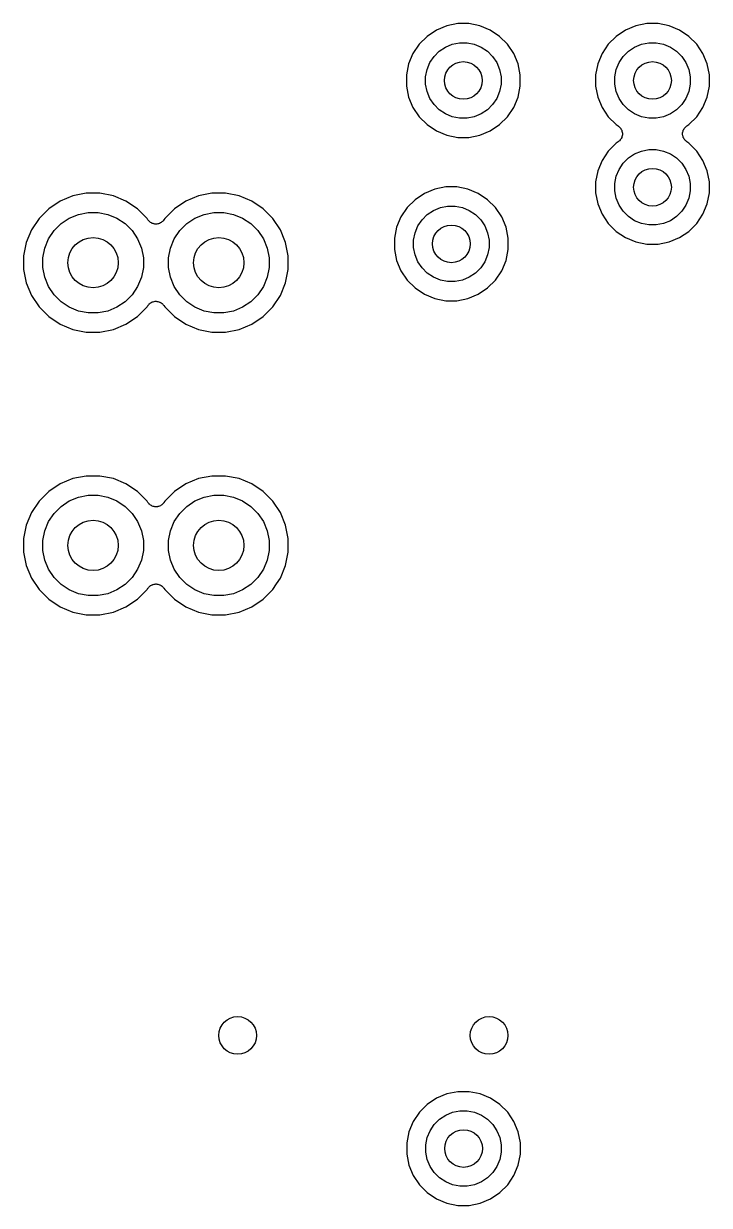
# Model space of a CAD drawing. Extents: x 0.48 to 2.43, y -7.79 to -4.85.
# Drawn here: x 1.4172 to 1.632, y -6.0178 to -5.6475 of the extents above; entities that cross this region are included whole.
import ezdxf

# ---------------------------------------------------------------- set-up
doc = ezdxf.new("R2010")
doc.units = 0
doc.header["$MEASUREMENT"] = 0
doc.layers.add('BLACK', color=7, linetype='CONTINUOUS')

msp = doc.modelspace()

# ---------------------------------------------------------------- linework, layer by layer
at = {"layer": 'BLACK', "linetype": 'CONTINUOUS'}
for p, q in [((1.54649, -5.64957), (1.54357, -5.65152)), ((1.54973, -5.64823), (1.54649, -5.64957)), ((1.55317, -5.64754), (1.54973, -5.64823)), ((1.55668, -5.64754), (1.55317, -5.64754)), ((1.56012, -5.64823), (1.55668, -5.64754)), ((1.56337, -5.64957), (1.56012, -5.64823)), ((1.56628, -5.65152), (1.56337, -5.64957)), ((1.60574, -5.64957), (1.60282, -5.65152)), ((1.60898, -5.64823), (1.60574, -5.64957)), ((1.61242, -5.64754), (1.60898, -5.64823)), ((1.61593, -5.64754), (1.61242, -5.64754)), ((1.61937, -5.64823), (1.61593, -5.64754)), ((1.62261, -5.64957), (1.61937, -5.64823)), ((1.62553, -5.65152), (1.62261, -5.64957)), ((1.54109, -5.654), (1.53914, -5.65692)), ((1.54357, -5.65152), (1.54109, -5.654)), ((1.54933, -5.65489), (1.55148, -5.654)), ((1.55148, -5.654), (1.55377, -5.65354)), ((1.55377, -5.65354), (1.55609, -5.65354)), ((1.55609, -5.65354), (1.55837, -5.654)), ((1.55837, -5.654), (1.56052, -5.65489)), ((1.56876, -5.654), (1.56628, -5.65152)), ((1.57071, -5.65692), (1.56876, -5.654)), ((1.60034, -5.654), (1.59839, -5.65692)), ((1.60282, -5.65152), (1.60034, -5.654)), ((1.60858, -5.65489), (1.61073, -5.654)), ((1.61073, -5.654), (1.61301, -5.65354)), ((1.61301, -5.65354), (1.61534, -5.65354)), ((1.61534, -5.65354), (1.61762, -5.654)), ((1.61762, -5.654), (1.61977, -5.65489)), ((1.62801, -5.654), (1.62553, -5.65152)), ((1.62996, -5.65692), (1.62801, -5.654)), ((1.53914, -5.65692), (1.5378, -5.66016)), ((1.54575, -5.65783), (1.5474, -5.65618)), ((1.5474, -5.65618), (1.54933, -5.65489)), ((1.56052, -5.65489), (1.56246, -5.65618)), ((1.56246, -5.65618), (1.5641, -5.65783)), ((1.57206, -5.66016), (1.57071, -5.65692)), ((1.59839, -5.65692), (1.59705, -5.66016)), ((1.605, -5.65783), (1.60664, -5.65618)), ((1.60664, -5.65618), (1.60858, -5.65489)), ((1.61977, -5.65489), (1.6217, -5.65618)), ((1.6217, -5.65618), (1.62335, -5.65783)), ((1.6313, -5.66016), (1.62996, -5.65692)), ((1.5378, -5.66016), (1.53712, -5.6636)), ((1.54357, -5.66191), (1.54446, -5.65976)), ((1.54446, -5.65976), (1.54575, -5.65783)), ((1.5641, -5.65783), (1.5654, -5.65976)), ((1.5654, -5.65976), (1.56629, -5.66191)), ((1.57274, -5.6636), (1.57206, -5.66016)), ((1.59705, -5.66016), (1.59636, -5.6636)), ((1.60282, -5.66191), (1.60371, -5.65976)), ((1.60371, -5.65976), (1.605, -5.65783)), ((1.62335, -5.65783), (1.62464, -5.65976)), ((1.62464, -5.65976), (1.62553, -5.66191)), ((1.63198, -5.6636), (1.6313, -5.66016)), ((1.53712, -5.6636), (1.53712, -5.66711)), ((1.54312, -5.66419), (1.54357, -5.66191)), ((1.54312, -5.66652), (1.54312, -5.66419)), ((1.56629, -5.66191), (1.56674, -5.66419)), ((1.56674, -5.66419), (1.56674, -5.66652)), ((1.57274, -5.66711), (1.57274, -5.6636)), ((1.59636, -5.6636), (1.59636, -5.66711)), ((1.60236, -5.66419), (1.60282, -5.66191)), ((1.60236, -5.66652), (1.60236, -5.66419)), ((1.62553, -5.66191), (1.62598, -5.66419)), ((1.62598, -5.66419), (1.62598, -5.66652)), ((1.63198, -5.66711), (1.63198, -5.6636)), ((1.53712, -5.66711), (1.5378, -5.67055)), ((1.54357, -5.6688), (1.54312, -5.66652)), ((1.54446, -5.67095), (1.54357, -5.6688)), ((1.56629, -5.6688), (1.5654, -5.67095)), ((1.56674, -5.66652), (1.56629, -5.6688)), ((1.57206, -5.67055), (1.57274, -5.66711)), ((1.59636, -5.66711), (1.59705, -5.67055)), ((1.60282, -5.6688), (1.60236, -5.66652)), ((1.60371, -5.67095), (1.60282, -5.6688)), ((1.62553, -5.6688), (1.62464, -5.67095)), ((1.62598, -5.66652), (1.62553, -5.6688)), ((1.6313, -5.67055), (1.63198, -5.66711)), ((1.5378, -5.67055), (1.53914, -5.67379)), ((1.54575, -5.67288), (1.54446, -5.67095)), ((1.5654, -5.67095), (1.5641, -5.67288)), ((1.57071, -5.67379), (1.57206, -5.67055)), ((1.59705, -5.67055), (1.59839, -5.67379)), ((1.605, -5.67288), (1.60371, -5.67095)), ((1.62464, -5.67095), (1.62335, -5.67288)), ((1.62996, -5.67379), (1.6313, -5.67055)), ((1.53914, -5.67379), (1.54109, -5.67671)), ((1.5474, -5.67453), (1.54575, -5.67288)), ((1.54933, -5.67582), (1.5474, -5.67453)), ((1.55148, -5.67671), (1.54933, -5.67582)), ((1.56052, -5.67582), (1.55837, -5.67671)), ((1.56246, -5.67453), (1.56052, -5.67582)), ((1.5641, -5.67288), (1.56246, -5.67453)), ((1.56876, -5.67671), (1.57071, -5.67379)), ((1.59839, -5.67379), (1.60034, -5.67671)), ((1.60664, -5.67453), (1.605, -5.67288)), ((1.60858, -5.67582), (1.60664, -5.67453)), ((1.61073, -5.67671), (1.60858, -5.67582)), ((1.61977, -5.67582), (1.61762, -5.67671)), ((1.6217, -5.67453), (1.61977, -5.67582)), ((1.62335, -5.67288), (1.6217, -5.67453)), ((1.62801, -5.67671), (1.62996, -5.67379)), ((1.54109, -5.67671), (1.54357, -5.67919)), ((1.54357, -5.67919), (1.54649, -5.68114)), ((1.55377, -5.67717), (1.55148, -5.67671)), ((1.55609, -5.67717), (1.55377, -5.67717)), ((1.55837, -5.67671), (1.55609, -5.67717)), ((1.56337, -5.68114), (1.56628, -5.67919)), ((1.56628, -5.67919), (1.56876, -5.67671)), ((1.60034, -5.67671), (1.60282, -5.67919)), ((1.60282, -5.67919), (1.60342, -5.67959)), ((1.60342, -5.67959), (1.60344, -5.67961)), ((1.60344, -5.67961), (1.60344, -5.67961)), ((1.60344, -5.67961), (1.60344, -5.67961)), ((1.60344, -5.67961), (1.60346, -5.67962)), ((1.60346, -5.67962), (1.60367, -5.6798)), ((1.60367, -5.6798), (1.60389, -5.67998)), ((1.61301, -5.67717), (1.61073, -5.67671)), ((1.61534, -5.67717), (1.61301, -5.67717)), ((1.61762, -5.67671), (1.61534, -5.67717)), ((1.62448, -5.67995), (1.62471, -5.67977)), ((1.62471, -5.67977), (1.62492, -5.67959)), ((1.62492, -5.67959), (1.62553, -5.67919)), ((1.62553, -5.67919), (1.62801, -5.67671)), ((1.54649, -5.68114), (1.54973, -5.68248)), ((1.54973, -5.68248), (1.55317, -5.68317)), ((1.55317, -5.68317), (1.55668, -5.68317)), ((1.55668, -5.68317), (1.56012, -5.68248)), ((1.56012, -5.68248), (1.56337, -5.68114)), ((1.60389, -5.67998), (1.6039, -5.67999)), ((1.6039, -5.67999), (1.6039, -5.67999)), ((1.6039, -5.67999), (1.60408, -5.68022)), ((1.60408, -5.68022), (1.60426, -5.68044)), ((1.60438, -5.6835), (1.60425, -5.68376)), ((1.60426, -5.68044), (1.60427, -5.68044)), ((1.60427, -5.68044), (1.60427, -5.68045)), ((1.60427, -5.68045), (1.6044, -5.6807)), ((1.60452, -5.68326), (1.60438, -5.6835)), ((1.6044, -5.6807), (1.60453, -5.68096)), ((1.60461, -5.68297), (1.60452, -5.68324)), ((1.60452, -5.68324), (1.60452, -5.68325)), ((1.60452, -5.68325), (1.60452, -5.68326)), ((1.60453, -5.68096), (1.60454, -5.68096)), ((1.60454, -5.68096), (1.60454, -5.68097)), ((1.60454, -5.68097), (1.60462, -5.68124)), ((1.60469, -5.6827), (1.60461, -5.68297)), ((1.60462, -5.68124), (1.6047, -5.68152)), ((1.6047, -5.68268), (1.60469, -5.68269)), ((1.60469, -5.68269), (1.60469, -5.6827)), ((1.6047, -5.68152), (1.6047, -5.68152)), ((1.6047, -5.68152), (1.6047, -5.68153)), ((1.6047, -5.68153), (1.60473, -5.68181)), ((1.60473, -5.6824), (1.6047, -5.68268)), ((1.60473, -5.68181), (1.60476, -5.6821)), ((1.60476, -5.68212), (1.60473, -5.6824)), ((1.60476, -5.6821), (1.60476, -5.68211)), ((1.60476, -5.68211), (1.60476, -5.68212)), ((1.62359, -5.68206), (1.62362, -5.68178)), ((1.62359, -5.68207), (1.62359, -5.68206)), ((1.62362, -5.68235), (1.62359, -5.68207)), ((1.62359, -5.68207), (1.62359, -5.68207)), ((1.62362, -5.68178), (1.62365, -5.68149)), ((1.62364, -5.68264), (1.62362, -5.68235)), ((1.62364, -5.68265), (1.62364, -5.68264)), ((1.62365, -5.68266), (1.62364, -5.68265)), ((1.62365, -5.68148), (1.62374, -5.68121)), ((1.62365, -5.68149), (1.62365, -5.68148)), ((1.62365, -5.68148), (1.62365, -5.68148)), ((1.62373, -5.68293), (1.62365, -5.68266)), ((1.62381, -5.6832), (1.62373, -5.68293)), ((1.62374, -5.68121), (1.62382, -5.68093)), ((1.62381, -5.68321), (1.62381, -5.6832)), ((1.62381, -5.68322), (1.62381, -5.68321)), ((1.62394, -5.68347), (1.62381, -5.68322)), ((1.62382, -5.68093), (1.62383, -5.68092)), ((1.62383, -5.68092), (1.62396, -5.68067)), ((1.62383, -5.68092), (1.62383, -5.68092)), ((1.62408, -5.68372), (1.62394, -5.68347)), ((1.62396, -5.68067), (1.6241, -5.68042)), ((1.6241, -5.68041), (1.62411, -5.6804)), ((1.6241, -5.68042), (1.6241, -5.68041)), ((1.62411, -5.6804), (1.62429, -5.68018)), ((1.62429, -5.68018), (1.62447, -5.67996)), ((1.62447, -5.67996), (1.62448, -5.67996)), ((1.62448, -5.67996), (1.62448, -5.67995)), ((1.60282, -5.68498), (1.60034, -5.68747)), ((1.60342, -5.68458), (1.60282, -5.68498)), ((1.60364, -5.6844), (1.60342, -5.68458)), ((1.60386, -5.68422), (1.60364, -5.6844)), ((1.60387, -5.68421), (1.60386, -5.68422)), ((1.60388, -5.68421), (1.60387, -5.68421)), ((1.60406, -5.68398), (1.60388, -5.68421)), ((1.60424, -5.68377), (1.60406, -5.68398)), ((1.60425, -5.68376), (1.60424, -5.68376)), ((1.60424, -5.68376), (1.60424, -5.68377)), ((1.61073, -5.68746), (1.61301, -5.68701)), ((1.61301, -5.68701), (1.61534, -5.68701)), ((1.61534, -5.68701), (1.61762, -5.68746)), ((1.62408, -5.68373), (1.62408, -5.68372)), ((1.62408, -5.68374), (1.62408, -5.68373)), ((1.62426, -5.68396), (1.62408, -5.68374)), ((1.62444, -5.68418), (1.62426, -5.68396)), ((1.62445, -5.68419), (1.62444, -5.68418)), ((1.62467, -5.68437), (1.62445, -5.68419)), ((1.62445, -5.68419), (1.62445, -5.68419)), ((1.62489, -5.68456), (1.62467, -5.68437)), ((1.6249, -5.68457), (1.62489, -5.68456)), ((1.62492, -5.68458), (1.6249, -5.68457)), ((1.6249, -5.68457), (1.6249, -5.68457)), ((1.6249, -5.68457), (1.6249, -5.68457)), ((1.62553, -5.68498), (1.62492, -5.68458)), ((1.62801, -5.68746), (1.62553, -5.68498)), ((1.59839, -5.69038), (1.59705, -5.69362)), ((1.60034, -5.68747), (1.59839, -5.69038)), ((1.605, -5.69129), (1.60664, -5.68964)), ((1.60664, -5.68964), (1.60858, -5.68835)), ((1.60858, -5.68835), (1.61073, -5.68746)), ((1.61762, -5.68746), (1.61977, -5.68835)), ((1.61977, -5.68835), (1.6217, -5.68964)), ((1.6217, -5.68964), (1.62335, -5.69129)), ((1.62996, -5.69038), (1.62801, -5.68746)), ((1.6313, -5.69362), (1.62996, -5.69038)), ((1.59705, -5.69362), (1.59636, -5.69706)), ((1.60282, -5.69537), (1.60371, -5.69322)), ((1.60371, -5.69322), (1.605, -5.69129)), ((1.62335, -5.69129), (1.62464, -5.69322)), ((1.62464, -5.69322), (1.62553, -5.69537)), ((1.63198, -5.69706), (1.6313, -5.69362)), ((1.59636, -5.69706), (1.59636, -5.70057)), ((1.60236, -5.69766), (1.60282, -5.69537)), ((1.60236, -5.69998), (1.60236, -5.69766)), ((1.62553, -5.69537), (1.62598, -5.69766)), ((1.62598, -5.69766), (1.62598, -5.69998)), ((1.63198, -5.70057), (1.63198, -5.69706)), ((1.43263, -5.70153), (1.42867, -5.70317)), ((1.43683, -5.70069), (1.43263, -5.70153)), ((1.44112, -5.70069), (1.43683, -5.70069)), ((1.44532, -5.70153), (1.44112, -5.70069)), ((1.44928, -5.70317), (1.44532, -5.70153)), ((1.472, -5.70153), (1.46804, -5.70317)), ((1.4762, -5.70069), (1.472, -5.70153)), ((1.48049, -5.70069), (1.4762, -5.70069)), ((1.48469, -5.70153), (1.48049, -5.70069)), ((1.48865, -5.70317), (1.48469, -5.70153)), ((1.54274, -5.70075), (1.53983, -5.7027)), ((1.54599, -5.69941), (1.54274, -5.70075)), ((1.54943, -5.69872), (1.54599, -5.69941)), ((1.55294, -5.69872), (1.54943, -5.69872)), ((1.55638, -5.69941), (1.55294, -5.69872)), ((1.55962, -5.70075), (1.55638, -5.69941)), ((1.56253, -5.7027), (1.55962, -5.70075)), ((1.59636, -5.70057), (1.59705, -5.70401)), ((1.60282, -5.70226), (1.60236, -5.69998)), ((1.62598, -5.69998), (1.62553, -5.70226)), ((1.6313, -5.70401), (1.63198, -5.70057)), ((1.42511, -5.70555), (1.42208, -5.70858)), ((1.42867, -5.70317), (1.42511, -5.70555)), ((1.45284, -5.70555), (1.44928, -5.70317)), ((1.45587, -5.70858), (1.45284, -5.70555)), ((1.46448, -5.70555), (1.46145, -5.70858)), ((1.46804, -5.70317), (1.46448, -5.70555)), ((1.49221, -5.70555), (1.48865, -5.70317)), ((1.49524, -5.70858), (1.49221, -5.70555)), ((1.53735, -5.70518), (1.5354, -5.7081)), ((1.53983, -5.7027), (1.53735, -5.70518)), ((1.54559, -5.70607), (1.54774, -5.70518)), ((1.54774, -5.70518), (1.55002, -5.70472)), ((1.55002, -5.70472), (1.55234, -5.70472)), ((1.55234, -5.70472), (1.55463, -5.70518)), ((1.55463, -5.70518), (1.55678, -5.70607)), ((1.56502, -5.70518), (1.56253, -5.7027)), ((1.56696, -5.7081), (1.56502, -5.70518)), ((1.59705, -5.70401), (1.59839, -5.70726)), ((1.60371, -5.70441), (1.60282, -5.70226)), ((1.605, -5.70635), (1.60371, -5.70441)), ((1.62464, -5.70441), (1.62335, -5.70635)), ((1.62553, -5.70226), (1.62464, -5.70441)), ((1.62996, -5.70726), (1.6313, -5.70401)), ((1.42208, -5.70858), (1.4197, -5.71214)), ((1.42894, -5.71021), (1.43152, -5.70849)), ((1.43152, -5.70849), (1.43438, -5.7073)), ((1.43438, -5.7073), (1.43743, -5.70669)), ((1.43743, -5.70669), (1.44053, -5.70669)), ((1.44053, -5.70669), (1.44357, -5.7073)), ((1.44357, -5.7073), (1.44644, -5.70849)), ((1.44644, -5.70849), (1.44902, -5.71021)), ((1.45617, -5.70902), (1.45587, -5.70858)), ((1.45635, -5.70924), (1.45617, -5.70902)), ((1.45653, -5.70946), (1.45635, -5.70924)), ((1.45653, -5.70947), (1.45653, -5.70946)), ((1.45654, -5.70948), (1.45653, -5.70947)), ((1.45676, -5.70965), (1.45654, -5.70948)), ((1.46075, -5.70951), (1.46053, -5.70969)), ((1.46076, -5.7095), (1.46075, -5.70951)), ((1.46077, -5.70949), (1.46076, -5.7095)), ((1.46094, -5.70928), (1.46077, -5.70949)), ((1.46113, -5.70906), (1.46094, -5.70928)), ((1.46114, -5.70904), (1.46113, -5.70906)), ((1.46116, -5.70902), (1.46114, -5.70904)), ((1.46114, -5.70904), (1.46114, -5.70904)), ((1.46114, -5.70904), (1.46114, -5.70904)), ((1.46145, -5.70858), (1.46116, -5.70902)), ((1.46831, -5.71021), (1.47089, -5.70849)), ((1.47089, -5.70849), (1.47375, -5.7073)), ((1.47375, -5.7073), (1.4768, -5.70669)), ((1.4768, -5.70669), (1.4799, -5.70669)), ((1.4799, -5.70669), (1.48294, -5.7073)), ((1.48294, -5.7073), (1.48581, -5.70849)), ((1.48581, -5.70849), (1.48839, -5.71021)), ((1.49762, -5.71214), (1.49524, -5.70858)), ((1.5354, -5.7081), (1.53405, -5.71134)), ((1.54071, -5.71094), (1.54201, -5.70901)), ((1.54201, -5.70901), (1.54365, -5.70736)), ((1.54365, -5.70736), (1.54559, -5.70607)), ((1.55678, -5.70607), (1.55871, -5.70736)), ((1.55871, -5.70736), (1.56036, -5.70901)), ((1.56036, -5.70901), (1.56165, -5.71094)), ((1.56831, -5.71134), (1.56696, -5.7081)), ((1.59839, -5.70726), (1.60034, -5.71017)), ((1.60664, -5.70799), (1.605, -5.70635)), ((1.60858, -5.70929), (1.60664, -5.70799)), ((1.61073, -5.71018), (1.60858, -5.70929)), ((1.61977, -5.70929), (1.61762, -5.71018)), ((1.6217, -5.70799), (1.61977, -5.70929)), ((1.62335, -5.70635), (1.6217, -5.70799)), ((1.62801, -5.71017), (1.62996, -5.70726)), ((1.4197, -5.71214), (1.41806, -5.7161)), ((1.42502, -5.71498), (1.42674, -5.7124)), ((1.42674, -5.7124), (1.42894, -5.71021)), ((1.44902, -5.71021), (1.45121, -5.7124)), ((1.45121, -5.7124), (1.45293, -5.71498)), ((1.45698, -5.70984), (1.45676, -5.70965)), ((1.45699, -5.70985), (1.45698, -5.70984)), ((1.45698, -5.70984), (1.45698, -5.70984)), ((1.45724, -5.70998), (1.45699, -5.70985)), ((1.45749, -5.71012), (1.45724, -5.70998)), ((1.4575, -5.71012), (1.45749, -5.71012)), ((1.45751, -5.71012), (1.4575, -5.71012)), ((1.45778, -5.71021), (1.45751, -5.71012)), ((1.45805, -5.71029), (1.45778, -5.71021)), ((1.45806, -5.71029), (1.45805, -5.71029)), ((1.45807, -5.7103), (1.45806, -5.71029)), ((1.45835, -5.71033), (1.45807, -5.7103)), ((1.45863, -5.71036), (1.45835, -5.71033)), ((1.45864, -5.71036), (1.45863, -5.71036)), ((1.45865, -5.71036), (1.45864, -5.71036)), ((1.45893, -5.71033), (1.45865, -5.71036)), ((1.45922, -5.7103), (1.45893, -5.71033)), ((1.45923, -5.7103), (1.45922, -5.7103)), ((1.45922, -5.7103), (1.45922, -5.7103)), ((1.4595, -5.71022), (1.45923, -5.7103)), ((1.45978, -5.71014), (1.4595, -5.71022)), ((1.45979, -5.71014), (1.45978, -5.71014)), ((1.46004, -5.71), (1.45979, -5.71013)), ((1.45979, -5.71013), (1.45979, -5.71014)), ((1.4603, -5.70987), (1.46004, -5.71)), ((1.46031, -5.70986), (1.4603, -5.70987)), ((1.4603, -5.70987), (1.4603, -5.70987)), ((1.46053, -5.70969), (1.46031, -5.70986)), ((1.46439, -5.71498), (1.46611, -5.7124)), ((1.46611, -5.7124), (1.46831, -5.71021)), ((1.48839, -5.71021), (1.49058, -5.7124)), ((1.49058, -5.7124), (1.4923, -5.71498)), ((1.49907, -5.71563), (1.49762, -5.71214)), ((1.53405, -5.71134), (1.53337, -5.71478)), ((1.53937, -5.71537), (1.53982, -5.71309)), ((1.53982, -5.71309), (1.54071, -5.71094)), ((1.56165, -5.71094), (1.56254, -5.71309)), ((1.56254, -5.71309), (1.56299, -5.71537)), ((1.56899, -5.71478), (1.56831, -5.71134)), ((1.60034, -5.71017), (1.60282, -5.71265)), ((1.60282, -5.71265), (1.60574, -5.7146)), ((1.61301, -5.71063), (1.61073, -5.71018)), ((1.61534, -5.71063), (1.61301, -5.71063)), ((1.61762, -5.71018), (1.61534, -5.71063)), ((1.62261, -5.7146), (1.62553, -5.71265)), ((1.62553, -5.71265), (1.62801, -5.71017)), ((1.41806, -5.7161), (1.41723, -5.7203)), ((1.42383, -5.71785), (1.42502, -5.71498)), ((1.45293, -5.71498), (1.45412, -5.71785)), ((1.4632, -5.71785), (1.46439, -5.71498)), ((1.4923, -5.71498), (1.49349, -5.71785)), ((1.49926, -5.7161), (1.49907, -5.71563)), ((1.49907, -5.71563), (1.49907, -5.71563)), ((1.50009, -5.7203), (1.49926, -5.7161)), ((1.53337, -5.71478), (1.53337, -5.71829)), ((1.53937, -5.7177), (1.53937, -5.71537)), ((1.56299, -5.71537), (1.56299, -5.7177)), ((1.56899, -5.71829), (1.56899, -5.71478)), ((1.60574, -5.7146), (1.60898, -5.71595)), ((1.60898, -5.71595), (1.61242, -5.71663)), ((1.61242, -5.71663), (1.61593, -5.71663)), ((1.61593, -5.71663), (1.61937, -5.71595)), ((1.61937, -5.71595), (1.62261, -5.7146)), ((1.41723, -5.7203), (1.41723, -5.72458)), ((1.42323, -5.72089), (1.42383, -5.71785)), ((1.45412, -5.71785), (1.45472, -5.72089)), ((1.4626, -5.72089), (1.4632, -5.71785)), ((1.49349, -5.71785), (1.49409, -5.72089)), ((1.50009, -5.72458), (1.50009, -5.7203)), ((1.53337, -5.71829), (1.53405, -5.72173)), ((1.53982, -5.71998), (1.53937, -5.7177)), ((1.54071, -5.72213), (1.53982, -5.71998)), ((1.56254, -5.71998), (1.56165, -5.72213)), ((1.56299, -5.7177), (1.56254, -5.71998)), ((1.56831, -5.72173), (1.56899, -5.71829)), ((1.42323, -5.72399), (1.42323, -5.72089)), ((1.42383, -5.72703), (1.42323, -5.72399)), ((1.45472, -5.72399), (1.45412, -5.72703)), ((1.45472, -5.72089), (1.45472, -5.72399)), ((1.4626, -5.72399), (1.4626, -5.72089)), ((1.4632, -5.72703), (1.4626, -5.72399)), ((1.49409, -5.72399), (1.49349, -5.72703)), ((1.49409, -5.72089), (1.49409, -5.72399)), ((1.53405, -5.72173), (1.5354, -5.72497)), ((1.54201, -5.72406), (1.54071, -5.72213)), ((1.54365, -5.72571), (1.54201, -5.72406)), ((1.56036, -5.72406), (1.55871, -5.72571)), ((1.56165, -5.72213), (1.56036, -5.72406)), ((1.56696, -5.72497), (1.56831, -5.72173)), ((1.41723, -5.72458), (1.41806, -5.72878)), ((1.42502, -5.7299), (1.42383, -5.72703)), ((1.45412, -5.72703), (1.45293, -5.7299)), ((1.46439, -5.7299), (1.4632, -5.72703)), ((1.49349, -5.72703), (1.4923, -5.7299)), ((1.49926, -5.72878), (1.50009, -5.72458)), ((1.5354, -5.72497), (1.53735, -5.72789)), ((1.53735, -5.72789), (1.53983, -5.73037)), ((1.54559, -5.727), (1.54365, -5.72571)), ((1.54774, -5.72789), (1.54559, -5.727)), ((1.55002, -5.72835), (1.54774, -5.72789)), ((1.55463, -5.72789), (1.55234, -5.72835)), ((1.55678, -5.727), (1.55463, -5.72789)), ((1.55871, -5.72571), (1.55678, -5.727)), ((1.56253, -5.73037), (1.56502, -5.72789)), ((1.56502, -5.72789), (1.56696, -5.72497)), ((1.41806, -5.72878), (1.4197, -5.73274)), ((1.42674, -5.73248), (1.42502, -5.7299)), ((1.45293, -5.7299), (1.45121, -5.73248)), ((1.46611, -5.73248), (1.46439, -5.7299)), ((1.4923, -5.7299), (1.49058, -5.73248)), ((1.49762, -5.73274), (1.49926, -5.72878)), ((1.53983, -5.73037), (1.54274, -5.73232)), ((1.55234, -5.72835), (1.55002, -5.72835)), ((1.55962, -5.73232), (1.56253, -5.73037)), ((1.4197, -5.73274), (1.42208, -5.7363)), ((1.42894, -5.73467), (1.42674, -5.73248)), ((1.43152, -5.7364), (1.42894, -5.73467)), ((1.44902, -5.73467), (1.44644, -5.7364)), ((1.45121, -5.73248), (1.44902, -5.73467)), ((1.45638, -5.7356), (1.45656, -5.73539)), ((1.45656, -5.73539), (1.45656, -5.73538)), ((1.45656, -5.73538), (1.45657, -5.73538)), ((1.45657, -5.73538), (1.45679, -5.7352)), ((1.45679, -5.7352), (1.45701, -5.73502)), ((1.45701, -5.73502), (1.45702, -5.73502)), ((1.45702, -5.73502), (1.45703, -5.73501)), ((1.45703, -5.73501), (1.45727, -5.73488)), ((1.45727, -5.73488), (1.45753, -5.73475)), ((1.45753, -5.73475), (1.45754, -5.73474)), ((1.45754, -5.73474), (1.45781, -5.73466)), ((1.45754, -5.73474), (1.45754, -5.73474)), ((1.45781, -5.73466), (1.45809, -5.73458)), ((1.45809, -5.73458), (1.4581, -5.73458)), ((1.4581, -5.73458), (1.45811, -5.73458)), ((1.45811, -5.73458), (1.45839, -5.73455)), ((1.45839, -5.73455), (1.45867, -5.73453)), ((1.45867, -5.73453), (1.45868, -5.73453)), ((1.45868, -5.73453), (1.45869, -5.73453)), ((1.45869, -5.73453), (1.45897, -5.73456)), ((1.45897, -5.73456), (1.45926, -5.73459)), ((1.45926, -5.73459), (1.45926, -5.73459)), ((1.45926, -5.73459), (1.45927, -5.73459)), ((1.45927, -5.73459), (1.45954, -5.73467)), ((1.45954, -5.73467), (1.45982, -5.73476)), ((1.45982, -5.73476), (1.45982, -5.73476)), ((1.45982, -5.73476), (1.45983, -5.73476)), ((1.45983, -5.73476), (1.46008, -5.7349)), ((1.46008, -5.7349), (1.46033, -5.73503)), ((1.46033, -5.73503), (1.46034, -5.73504)), ((1.46034, -5.73504), (1.46035, -5.73504)), ((1.46035, -5.73504), (1.46056, -5.73522)), ((1.46056, -5.73522), (1.46078, -5.73541)), ((1.46078, -5.73541), (1.46079, -5.73541)), ((1.46079, -5.73541), (1.4608, -5.73542)), ((1.4608, -5.73542), (1.46097, -5.73564)), ((1.46831, -5.73467), (1.46611, -5.73248)), ((1.47089, -5.7364), (1.46831, -5.73467)), ((1.48839, -5.73467), (1.48581, -5.7364)), ((1.49058, -5.73248), (1.48839, -5.73467)), ((1.49524, -5.7363), (1.49762, -5.73274)), ((1.54274, -5.73232), (1.54599, -5.73366)), ((1.54599, -5.73366), (1.54943, -5.73435)), ((1.54943, -5.73435), (1.55294, -5.73435)), ((1.55294, -5.73435), (1.55638, -5.73366)), ((1.55638, -5.73366), (1.55962, -5.73232)), ((1.42208, -5.7363), (1.42511, -5.73933)), ((1.43438, -5.73758), (1.43152, -5.7364)), ((1.43743, -5.73819), (1.43438, -5.73758)), ((1.44053, -5.73819), (1.43743, -5.73819)), ((1.44357, -5.73758), (1.44053, -5.73819)), ((1.44644, -5.7364), (1.44357, -5.73758)), ((1.45284, -5.73933), (1.45587, -5.7363)), ((1.45587, -5.7363), (1.45617, -5.73586)), ((1.45617, -5.73586), (1.45618, -5.73584)), ((1.45618, -5.73584), (1.45619, -5.73582)), ((1.45618, -5.73584), (1.45618, -5.73584)), ((1.45618, -5.73584), (1.45618, -5.73584)), ((1.45619, -5.73582), (1.45638, -5.7356)), ((1.46097, -5.73564), (1.46116, -5.73586)), ((1.46116, -5.73586), (1.46145, -5.7363)), ((1.46145, -5.7363), (1.46448, -5.73933)), ((1.47375, -5.73758), (1.47089, -5.7364)), ((1.4768, -5.73819), (1.47375, -5.73758)), ((1.4799, -5.73819), (1.4768, -5.73819)), ((1.48294, -5.73758), (1.4799, -5.73819)), ((1.48581, -5.7364), (1.48294, -5.73758)), ((1.49221, -5.73933), (1.49524, -5.7363)), ((1.42511, -5.73933), (1.42867, -5.74171)), ((1.42867, -5.74171), (1.43263, -5.74335)), ((1.44532, -5.74335), (1.44928, -5.74171)), ((1.44928, -5.74171), (1.45284, -5.73933)), ((1.46448, -5.73933), (1.46804, -5.74171)), ((1.46804, -5.74171), (1.472, -5.74335)), ((1.48469, -5.74335), (1.48865, -5.74171)), ((1.48865, -5.74171), (1.49221, -5.73933)), ((1.43263, -5.74335), (1.43683, -5.74419)), ((1.43683, -5.74419), (1.44112, -5.74419)), ((1.44112, -5.74419), (1.44532, -5.74335)), ((1.472, -5.74335), (1.4762, -5.74419)), ((1.4762, -5.74419), (1.48049, -5.74419)), ((1.48049, -5.74419), (1.48469, -5.74335)), ((1.43263, -5.79011), (1.42867, -5.79175)), ((1.43683, -5.78928), (1.43263, -5.79011)), ((1.44112, -5.78928), (1.43683, -5.78928)), ((1.44532, -5.79011), (1.44112, -5.78928)), ((1.44928, -5.79175), (1.44532, -5.79011)), ((1.472, -5.79011), (1.46804, -5.79175)), ((1.4762, -5.78928), (1.472, -5.79011)), ((1.48049, -5.78928), (1.4762, -5.78928)), ((1.48469, -5.79011), (1.48049, -5.78928)), ((1.48865, -5.79175), (1.48469, -5.79011)), ((1.42511, -5.79413), (1.42208, -5.79716)), ((1.42867, -5.79175), (1.42511, -5.79413)), ((1.45284, -5.79413), (1.44928, -5.79175)), ((1.45587, -5.79716), (1.45284, -5.79413)), ((1.46448, -5.79413), (1.46145, -5.79716)), ((1.46804, -5.79175), (1.46448, -5.79413)), ((1.49221, -5.79413), (1.48865, -5.79175)), ((1.49524, -5.79716), (1.49221, -5.79413)), ((1.42208, -5.79716), (1.4197, -5.80072)), ((1.42894, -5.79879), (1.43152, -5.79707)), ((1.43152, -5.79707), (1.43438, -5.79588)), ((1.43438, -5.79588), (1.43743, -5.79528)), ((1.43743, -5.79528), (1.44053, -5.79528)), ((1.44053, -5.79528), (1.44357, -5.79588)), ((1.44357, -5.79588), (1.44644, -5.79707)), ((1.44644, -5.79707), (1.44902, -5.79879)), ((1.45617, -5.79761), (1.45587, -5.79716)), ((1.45635, -5.79783), (1.45617, -5.79761)), ((1.45653, -5.79805), (1.45635, -5.79783)), ((1.45654, -5.79806), (1.45653, -5.79805)), ((1.45653, -5.79805), (1.45653, -5.79805)), ((1.45676, -5.79824), (1.45654, -5.79806)), ((1.45698, -5.79842), (1.45676, -5.79824)), ((1.45698, -5.79843), (1.45698, -5.79842)), ((1.46053, -5.79827), (1.46031, -5.79845)), ((1.46075, -5.79809), (1.46053, -5.79827)), ((1.46076, -5.79808), (1.46075, -5.79809)), ((1.46077, -5.79808), (1.46076, -5.79808)), ((1.46094, -5.79786), (1.46077, -5.79808)), ((1.46113, -5.79764), (1.46094, -5.79786)), ((1.46114, -5.79763), (1.46113, -5.79764)), ((1.46116, -5.79761), (1.46114, -5.79763)), ((1.46114, -5.79763), (1.46114, -5.79763)), ((1.46114, -5.79763), (1.46114, -5.79763)), ((1.46145, -5.79716), (1.46116, -5.79761)), ((1.46831, -5.79879), (1.47089, -5.79707)), ((1.47089, -5.79707), (1.47375, -5.79588)), ((1.47375, -5.79588), (1.4768, -5.79528)), ((1.4768, -5.79528), (1.4799, -5.79528)), ((1.4799, -5.79528), (1.48294, -5.79588)), ((1.48294, -5.79588), (1.48581, -5.79707)), ((1.48581, -5.79707), (1.48839, -5.79879)), ((1.49762, -5.80072), (1.49524, -5.79716)), ((1.4197, -5.80072), (1.41806, -5.80468)), ((1.42502, -5.80356), (1.42674, -5.80098)), ((1.42674, -5.80098), (1.42894, -5.79879)), ((1.44902, -5.79879), (1.45121, -5.80098)), ((1.45121, -5.80098), (1.45293, -5.80356)), ((1.45699, -5.79843), (1.45698, -5.79843)), ((1.45724, -5.79856), (1.45699, -5.79843)), ((1.45749, -5.7987), (1.45724, -5.79856)), ((1.4575, -5.7987), (1.45749, -5.7987)), ((1.45751, -5.79871), (1.4575, -5.7987)), ((1.45778, -5.79879), (1.45751, -5.79871)), ((1.45805, -5.79888), (1.45778, -5.79879)), ((1.45806, -5.79888), (1.45805, -5.79888)), ((1.45807, -5.79888), (1.45806, -5.79888)), ((1.45835, -5.79891), (1.45807, -5.79888)), ((1.45863, -5.79894), (1.45835, -5.79891)), ((1.45864, -5.79894), (1.45863, -5.79894)), ((1.45865, -5.79894), (1.45864, -5.79894)), ((1.45893, -5.79891), (1.45865, -5.79894)), ((1.45922, -5.79889), (1.45893, -5.79891)), ((1.45923, -5.79888), (1.45922, -5.79889)), ((1.45922, -5.79889), (1.45922, -5.79889)), ((1.4595, -5.7988), (1.45923, -5.79888)), ((1.45978, -5.79872), (1.4595, -5.7988)), ((1.45979, -5.79872), (1.45978, -5.79872)), ((1.46004, -5.79859), (1.45979, -5.79872)), ((1.45979, -5.79872), (1.45979, -5.79872)), ((1.4603, -5.79845), (1.46004, -5.79859)), ((1.46031, -5.79845), (1.4603, -5.79845)), ((1.4603, -5.79845), (1.4603, -5.79845)), ((1.46439, -5.80356), (1.46611, -5.80098)), ((1.46611, -5.80098), (1.46831, -5.79879)), ((1.48839, -5.79879), (1.49058, -5.80098)), ((1.49058, -5.80098), (1.4923, -5.80356)), ((1.49926, -5.80468), (1.49762, -5.80072)), ((1.41806, -5.80468), (1.41723, -5.80888)), ((1.42383, -5.80643), (1.42502, -5.80356)), ((1.45293, -5.80356), (1.45412, -5.80643)), ((1.4632, -5.80643), (1.46439, -5.80356)), ((1.4923, -5.80356), (1.49349, -5.80643)), ((1.50009, -5.80888), (1.49926, -5.80468)), ((1.41723, -5.80888), (1.41723, -5.81317)), ((1.42323, -5.80947), (1.42383, -5.80643)), ((1.42323, -5.81257), (1.42323, -5.80947)), ((1.45412, -5.80643), (1.45472, -5.80947)), ((1.45472, -5.80947), (1.45472, -5.81257)), ((1.4626, -5.80947), (1.4632, -5.80643)), ((1.4626, -5.81257), (1.4626, -5.80947)), ((1.49349, -5.80643), (1.49409, -5.80947)), ((1.49409, -5.80947), (1.49409, -5.81257)), ((1.50009, -5.81317), (1.50009, -5.80888)), ((1.41723, -5.81317), (1.41806, -5.81737)), ((1.42383, -5.81562), (1.42323, -5.81257)), ((1.45472, -5.81257), (1.45412, -5.81562)), ((1.4632, -5.81562), (1.4626, -5.81257)), ((1.49409, -5.81257), (1.49349, -5.81562)), ((1.49926, -5.81737), (1.50009, -5.81317)), ((1.42502, -5.81848), (1.42383, -5.81562)), ((1.45412, -5.81562), (1.45293, -5.81848)), ((1.46439, -5.81848), (1.4632, -5.81562)), ((1.49349, -5.81562), (1.4923, -5.81848)), ((1.41806, -5.81737), (1.4197, -5.82133)), ((1.42674, -5.82106), (1.42502, -5.81848)), ((1.45293, -5.81848), (1.45121, -5.82106)), ((1.46611, -5.82106), (1.46439, -5.81848)), ((1.4923, -5.81848), (1.49058, -5.82106)), ((1.49762, -5.82133), (1.49926, -5.81737)), ((1.4197, -5.82133), (1.42208, -5.82489)), ((1.42894, -5.82326), (1.42674, -5.82106)), ((1.43152, -5.82498), (1.42894, -5.82326)), ((1.44902, -5.82326), (1.44644, -5.82498)), ((1.45121, -5.82106), (1.44902, -5.82326)), ((1.45619, -5.82441), (1.45638, -5.82418)), ((1.45638, -5.82418), (1.45656, -5.82397)), ((1.45656, -5.82397), (1.45657, -5.82396)), ((1.45656, -5.82397), (1.45656, -5.82397)), ((1.45657, -5.82396), (1.45679, -5.82378)), ((1.45679, -5.82378), (1.45701, -5.8236)), ((1.45701, -5.8236), (1.45702, -5.8236)), ((1.45702, -5.8236), (1.45703, -5.82359)), ((1.45703, -5.82359), (1.45727, -5.82347)), ((1.45727, -5.82347), (1.45753, -5.82333)), ((1.45753, -5.82333), (1.45754, -5.82333)), ((1.45754, -5.82332), (1.45781, -5.82325)), ((1.45754, -5.82333), (1.45754, -5.82332)), ((1.45781, -5.82325), (1.45809, -5.82316)), ((1.45809, -5.82316), (1.4581, -5.82316)), ((1.4581, -5.82316), (1.45811, -5.82316)), ((1.45811, -5.82316), (1.45839, -5.82314)), ((1.45839, -5.82314), (1.45867, -5.82311)), ((1.45867, -5.82311), (1.45868, -5.82311)), ((1.45868, -5.82311), (1.45869, -5.82311)), ((1.45869, -5.82311), (1.45897, -5.82314)), ((1.45897, -5.82314), (1.45926, -5.82317)), ((1.45926, -5.82317), (1.45926, -5.82317)), ((1.45926, -5.82317), (1.45927, -5.82317)), ((1.45927, -5.82317), (1.45954, -5.82325)), ((1.45954, -5.82325), (1.45982, -5.82334)), ((1.45982, -5.82334), (1.45982, -5.82334)), ((1.45982, -5.82334), (1.45983, -5.82335)), ((1.45983, -5.82335), (1.46008, -5.82348)), ((1.46008, -5.82348), (1.46033, -5.82362)), ((1.46033, -5.82362), (1.46034, -5.82362)), ((1.46034, -5.82362), (1.46035, -5.82363)), ((1.46035, -5.82363), (1.46056, -5.82381)), ((1.46056, -5.82381), (1.46078, -5.82399)), ((1.46078, -5.82399), (1.46079, -5.82399)), ((1.46079, -5.82399), (1.4608, -5.824)), ((1.4608, -5.824), (1.46097, -5.82422)), ((1.46097, -5.82422), (1.46116, -5.82444)), ((1.46831, -5.82326), (1.46611, -5.82106)), ((1.47089, -5.82498), (1.46831, -5.82326)), ((1.48839, -5.82326), (1.48581, -5.82498)), ((1.49058, -5.82106), (1.48839, -5.82326)), ((1.49524, -5.82489), (1.49646, -5.82306)), ((1.49646, -5.82306), (1.49762, -5.82133)), ((1.49646, -5.82306), (1.49646, -5.82306)), ((1.42208, -5.82489), (1.42511, -5.82792)), ((1.42511, -5.82792), (1.42867, -5.8303)), ((1.43438, -5.82617), (1.43152, -5.82498)), ((1.43743, -5.82677), (1.43438, -5.82617)), ((1.44053, -5.82677), (1.43743, -5.82677)), ((1.44357, -5.82617), (1.44053, -5.82677)), ((1.44644, -5.82498), (1.44357, -5.82617)), ((1.44928, -5.8303), (1.45284, -5.82792)), ((1.45284, -5.82792), (1.45587, -5.82489)), ((1.45587, -5.82489), (1.45617, -5.82444)), ((1.45617, -5.82444), (1.45618, -5.82442)), ((1.45618, -5.82442), (1.45619, -5.82441)), ((1.45618, -5.82442), (1.45618, -5.82442)), ((1.45618, -5.82442), (1.45618, -5.82442)), ((1.46116, -5.82444), (1.46145, -5.82489)), ((1.46145, -5.82489), (1.46448, -5.82792)), ((1.46448, -5.82792), (1.46804, -5.8303)), ((1.47375, -5.82617), (1.47089, -5.82498)), ((1.4768, -5.82677), (1.47375, -5.82617)), ((1.4799, -5.82677), (1.4768, -5.82677)), ((1.48294, -5.82617), (1.4799, -5.82677)), ((1.48581, -5.82498), (1.48294, -5.82617)), ((1.48865, -5.8303), (1.49221, -5.82792)), ((1.49221, -5.82792), (1.49524, -5.82489)), ((1.42867, -5.8303), (1.43263, -5.83194)), ((1.44532, -5.83194), (1.44928, -5.8303)), ((1.46804, -5.8303), (1.472, -5.83194)), ((1.48469, -5.83194), (1.48865, -5.8303)), ((1.43263, -5.83194), (1.43683, -5.83277)), ((1.43683, -5.83277), (1.44112, -5.83277)), ((1.44112, -5.83277), (1.44532, -5.83194)), ((1.472, -5.83194), (1.4762, -5.83277)), ((1.4762, -5.83277), (1.48049, -5.83277)), ((1.48049, -5.83277), (1.48469, -5.83194)), ((1.5498, -5.98287), (1.54656, -5.98422)), ((1.55325, -5.98219), (1.5498, -5.98287)), ((1.55675, -5.98219), (1.55325, -5.98219)), ((1.5602, -5.98287), (1.55675, -5.98219)), ((1.56344, -5.98422), (1.5602, -5.98287)), ((1.54365, -5.98617), (1.54117, -5.98865)), ((1.54656, -5.98422), (1.54365, -5.98617)), ((1.56635, -5.98617), (1.56344, -5.98422)), ((1.56883, -5.98865), (1.56635, -5.98617)), ((1.54117, -5.98865), (1.53922, -5.99156)), ((1.54583, -5.99247), (1.54747, -5.99083)), ((1.54747, -5.99083), (1.54941, -5.98953)), ((1.54941, -5.98953), (1.55155, -5.98864)), ((1.55155, -5.98864), (1.55384, -5.98819)), ((1.55384, -5.98819), (1.55616, -5.98819)), ((1.55616, -5.98819), (1.55845, -5.98864)), ((1.55845, -5.98864), (1.56059, -5.98953)), ((1.56059, -5.98953), (1.56253, -5.99083)), ((1.56253, -5.99083), (1.56417, -5.99247)), ((1.57078, -5.99156), (1.56883, -5.98865)), ((1.53922, -5.99156), (1.53787, -5.9948)), ((1.54364, -5.99655), (1.54453, -5.99441)), ((1.54453, -5.99441), (1.54583, -5.99247)), ((1.56417, -5.99247), (1.56547, -5.99441)), ((1.56547, -5.99441), (1.56636, -5.99655)), ((1.57213, -5.9948), (1.57078, -5.99156)), ((1.53787, -5.9948), (1.53719, -5.99825)), ((1.53719, -5.99825), (1.53719, -6.00175)), ((1.54319, -5.99884), (1.54364, -5.99655)), ((1.56636, -5.99655), (1.56681, -5.99884)), ((1.57281, -5.99825), (1.57213, -5.9948)), ((1.57281, -6.00175), (1.57281, -5.99825)), ((1.53719, -6.00175), (1.53787, -6.0052)), ((1.54319, -6.00116), (1.54319, -5.99884)), ((1.54364, -6.00345), (1.54319, -6.00116)), ((1.56681, -6.00116), (1.56636, -6.00345)), ((1.56681, -5.99884), (1.56681, -6.00116)), ((1.57213, -6.0052), (1.57281, -6.00175)), ((1.53787, -6.0052), (1.53922, -6.00844)), ((1.54453, -6.00559), (1.54364, -6.00345)), ((1.54583, -6.00753), (1.54453, -6.00559)), ((1.56547, -6.00559), (1.56417, -6.00753)), ((1.56636, -6.00345), (1.56547, -6.00559)), ((1.57078, -6.00844), (1.57213, -6.0052)), ((1.53922, -6.00844), (1.54117, -6.01135)), ((1.54747, -6.00917), (1.54583, -6.00753)), ((1.54941, -6.01047), (1.54747, -6.00917)), ((1.56253, -6.00917), (1.56059, -6.01047)), ((1.56417, -6.00753), (1.56253, -6.00917)), ((1.56883, -6.01135), (1.57078, -6.00844)), ((1.54117, -6.01135), (1.54365, -6.01383)), ((1.55155, -6.01136), (1.54941, -6.01047)), ((1.55384, -6.01181), (1.55155, -6.01136)), ((1.55616, -6.01181), (1.55384, -6.01181)), ((1.55845, -6.01136), (1.55616, -6.01181)), ((1.56059, -6.01047), (1.55845, -6.01136)), ((1.56635, -6.01383), (1.56883, -6.01135)), ((1.54365, -6.01383), (1.54656, -6.01578)), ((1.54656, -6.01578), (1.5498, -6.01713)), ((1.5602, -6.01713), (1.56344, -6.01578)), ((1.56344, -6.01578), (1.56635, -6.01383)), ((1.5498, -6.01713), (1.55325, -6.01781)), ((1.55325, -6.01781), (1.55675, -6.01781)), ((1.55675, -6.01781), (1.5602, -6.01713))]:
    msp.add_line(p, q, dxfattribs=at)
at = {"layer": 'BLACK'}
for centre, radius in [((1.55493, -5.66535), 0.005906), ((1.61417, -5.66535), 0.005906), ((1.61417, -5.69882), 0.005906), ((1.55118, -5.71654), 0.005906), ((1.43898, -5.72244), 0.007874), ((1.47835, -5.72244), 0.007874), ((1.43898, -5.81102), 0.007874), ((1.47835, -5.81102), 0.007874), ((1.48425, -5.96457), 0.005906), ((1.56299, -5.96457), 0.005906), ((1.555, -6), 0.005906)]:
    msp.add_circle(centre, radius, dxfattribs=at)

doc.saveas('drawing.dxf')
